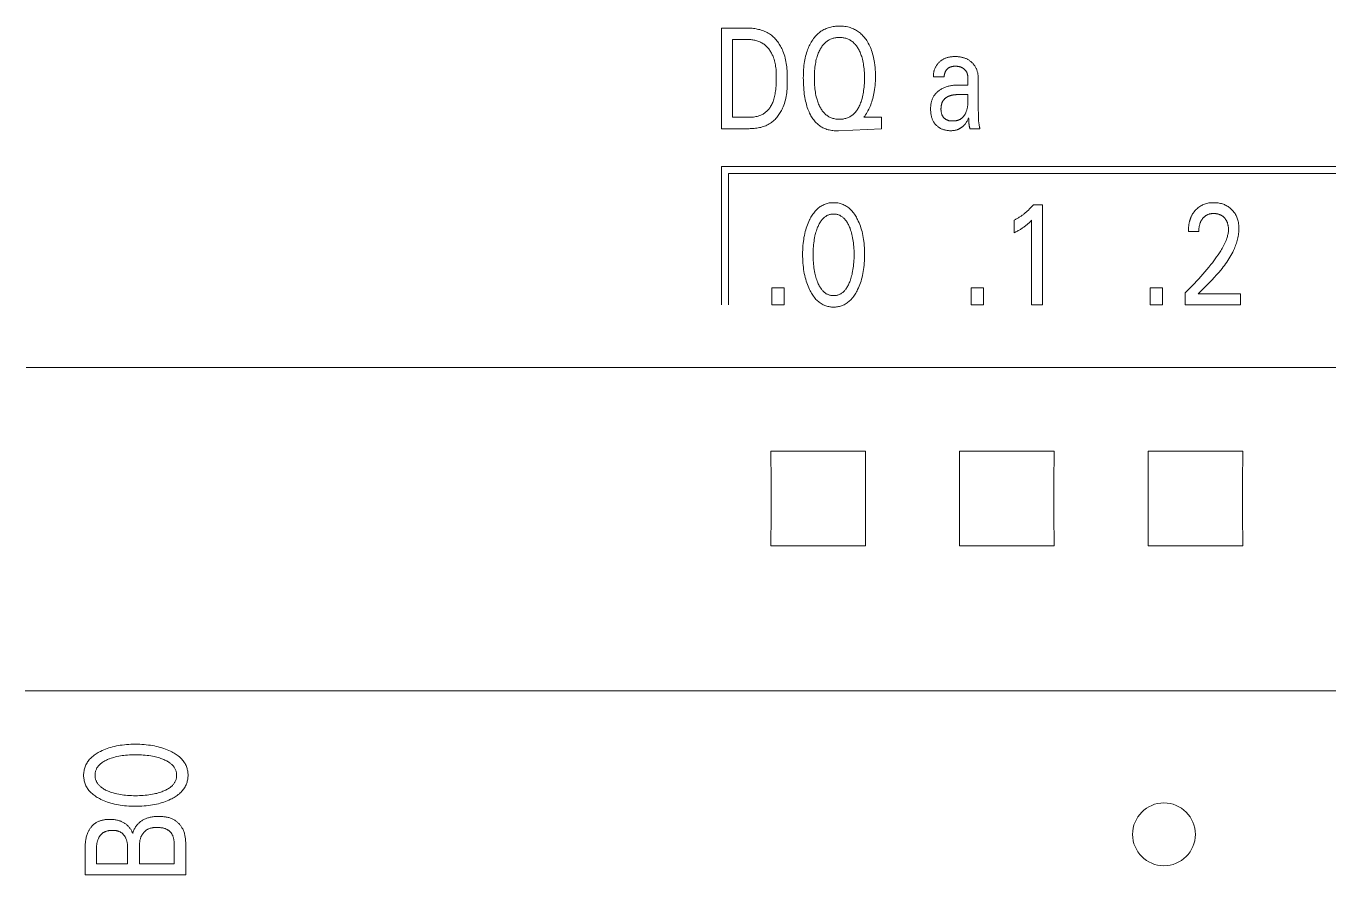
# Model space of a CAD drawing. Header units: millimetres. Extents: x 0 to 420, y 0 to 297.
# Drawn here: x 178.32 to 199.05, y 151.73 to 165.23 of the extents above; entities that cross this region are included whole.
import ezdxf

# ---------------------------------------------------------------- set-up
doc = ezdxf.new("R2010")
doc.units = ezdxf.units.MM
doc.layers.add('eProC - L2', color=41, linetype='Continuous', lineweight=20)

msp = doc.modelspace()

# ---------------------------------------------------------------- linework, layer by layer
at = {"layer": 'eProC - L2', "linetype": 'Continuous'}
for p, q in [((189.384, 163.595), (189.384, 165.195)), ((189.384, 165.195), (189.789, 165.195)), ((189.559, 165.014), (189.559, 163.777)), ((189.789, 165.014), (189.559, 165.014)), ((192.929, 164.419), (192.757, 164.419)), ((193.306, 164.393), (193.306, 164.389)), ((193.306, 164.389), (193.306, 164.385)), ((193.306, 164.289), (193.306, 164.385)), ((193.471, 164.384), (193.471, 163.996)), ((193.306, 164.138), (193.148, 164.137)), ((193.158, 164.289), (193.306, 164.289)), ((189.559, 163.777), (189.825, 163.777)), ((191.664, 163.796), (191.65, 163.777)), ((191.65, 163.777), (191.933, 163.777)), ((191.933, 163.777), (191.933, 163.595)), ((193.32, 163.727), (193.321, 163.716)), ((193.473, 163.828), (193.471, 163.912)), ((193.474, 163.766), (193.473, 163.828)), ((189.824, 163.595), (189.384, 163.595)), ((191.933, 163.595), (191.248, 163.563)), ((193.495, 163.595), (193.339, 163.595)), ((189.385, 162.995), (189.385, 160.795)), ((213.434, 162.995), (189.385, 162.995)), ((189.495, 162.885), (189.495, 160.795)), ((213.324, 162.885), (189.495, 162.885)), ((194.346, 162.386), (194.491, 162.386)), ((194.491, 162.386), (194.491, 160.795)), ((194.039, 161.941), (194.039, 162.14)), ((194.319, 160.795), (194.319, 162.139)), ((196.978, 161.963), (196.812, 161.963)), ((190.185, 160.795), (190.185, 161.065)), ((190.185, 161.065), (190.383, 161.065)), ((190.383, 161.065), (190.383, 160.795)), ((193.357, 160.795), (193.357, 161.065)), ((193.357, 161.065), (193.555, 161.065)), ((193.555, 161.065), (193.555, 160.795)), ((196.205, 160.795), (196.205, 161.065)), ((196.205, 161.065), (196.403, 161.065)), ((196.403, 161.065), (196.403, 160.795)), ((196.76, 160.795), (196.76, 160.987)), ((196.968, 160.97), (197.642, 160.97)), ((197.642, 160.97), (197.642, 160.795)), ((190.383, 160.795), (190.185, 160.795)), ((193.555, 160.795), (193.357, 160.795)), ((194.491, 160.795), (194.319, 160.795)), ((196.403, 160.795), (196.205, 160.795)), ((197.642, 160.795), (196.76, 160.795)), ((243.524, 159.799), (178.324, 159.799)), ((191.676, 158.467), (190.172, 158.467)), ((194.676, 158.467), (193.172, 158.467)), ((197.676, 158.467), (196.172, 158.467)), ((191.676, 156.964), (190.172, 156.964)), ((194.676, 156.964), (193.172, 156.964)), ((197.676, 156.964), (196.172, 156.964)), ((243.524, 154.66), (178.311, 154.659)), ((179.264, 151.73), (179.264, 152.144)), ((179.445, 152.144), (179.445, 151.905)), ((179.94, 151.905), (179.94, 152.144)), ((180.126, 152.166), (180.126, 151.905)), ((180.682, 151.905), (180.682, 152.194)), ((180.864, 152.209), (180.864, 151.73)), ((180.864, 151.73), (179.264, 151.73)), ((179.445, 151.905), (179.94, 151.905)), ((180.126, 151.905), (180.682, 151.905))]:
    msp.add_line(p, q, dxfattribs=at)
for points in [[(189.824, 163.595), (189.844, 163.596), (189.865, 163.596), (189.886, 163.598), (189.907, 163.599), (189.928, 163.602), (189.949, 163.605), (189.969, 163.608), (189.99, 163.612), (190.01, 163.617), (190.031, 163.623), (190.051, 163.629), (190.07, 163.636), (190.09, 163.643), (190.108, 163.652), (190.127, 163.661), (190.145, 163.671), (190.163, 163.682), (190.179, 163.693), (190.194, 163.704), (190.209, 163.717), (190.224, 163.73), (190.238, 163.743), (190.251, 163.758), (190.264, 163.772), (190.277, 163.787), (190.289, 163.803), (190.3, 163.819), (190.311, 163.836), (190.321, 163.853), (190.331, 163.87), (190.341, 163.887), (190.35, 163.905), (190.358, 163.923), (190.366, 163.941), (190.376, 163.968), (190.386, 163.996), (190.394, 164.024), (190.402, 164.052), (190.408, 164.08), (190.414, 164.109), (190.419, 164.138), (190.423, 164.167), (190.426, 164.196), (190.428, 164.225), (190.43, 164.254), (190.432, 164.284), (190.433, 164.313), (190.433, 164.343), (190.433, 164.372), (190.433, 164.402), (190.433, 164.431), (190.432, 164.46), (190.431, 164.489), (190.429, 164.519), (190.427, 164.548), (190.424, 164.577), (190.42, 164.605), (190.416, 164.634), (190.411, 164.663), (190.405, 164.691), (190.398, 164.719), (190.391, 164.747), (190.382, 164.775), (190.373, 164.802), (190.362, 164.83), (190.354, 164.849), (190.345, 164.868), (190.336, 164.886), (190.326, 164.905), (190.315, 164.923), (190.304, 164.941), (190.293, 164.958), (190.28, 164.975), (190.268, 164.992), (190.255, 165.008), (190.241, 165.024), (190.227, 165.039), (190.212, 165.053), (190.196, 165.067), (190.181, 165.08), (190.164, 165.092), (190.147, 165.104), (190.13, 165.115), (190.112, 165.125), (190.093, 165.134), (190.075, 165.143), (190.055, 165.151), (190.036, 165.158), (190.016, 165.164), (189.996, 165.17), (189.976, 165.175), (189.955, 165.18), (189.935, 165.183), (189.914, 165.187), (189.893, 165.19), (189.872, 165.192), (189.851, 165.193), (189.831, 165.195), (189.81, 165.195), (189.789, 165.195)], [(191.664, 163.796), (191.678, 163.817), (191.691, 163.838), (191.704, 163.86), (191.716, 163.882), (191.728, 163.904), (191.739, 163.927), (191.749, 163.95), (191.759, 163.973), (191.768, 163.999), (191.777, 164.024), (191.785, 164.05), (191.793, 164.076), (191.8, 164.102), (191.806, 164.129), (191.811, 164.155), (191.816, 164.182), (191.821, 164.216), (191.826, 164.25), (191.829, 164.284), (191.832, 164.318), (191.834, 164.352), (191.835, 164.387), (191.835, 164.421), (191.835, 164.459), (191.834, 164.496), (191.831, 164.534), (191.829, 164.571), (191.825, 164.608), (191.82, 164.646), (191.815, 164.674), (191.81, 164.701), (191.804, 164.729), (191.797, 164.756), (191.79, 164.784), (191.782, 164.811), (191.773, 164.837), (191.764, 164.861), (191.755, 164.884), (191.744, 164.907), (191.733, 164.93), (191.721, 164.953), (191.709, 164.974), (191.695, 164.996), (191.685, 165.012), (191.673, 165.028), (191.661, 165.043), (191.649, 165.058), (191.636, 165.072), (191.623, 165.086), (191.609, 165.099), (191.595, 165.112), (191.58, 165.124), (191.566, 165.135), (191.55, 165.146), (191.535, 165.156), (191.519, 165.165), (191.503, 165.174), (191.486, 165.182), (191.47, 165.189), (191.453, 165.196), (191.435, 165.202), (191.414, 165.208), (191.393, 165.213), (191.371, 165.218), (191.349, 165.221), (191.327, 165.224), (191.305, 165.226), (191.283, 165.227), (191.261, 165.227), (191.241, 165.227), (191.221, 165.226), (191.201, 165.225), (191.181, 165.222), (191.162, 165.22), (191.142, 165.216), (191.123, 165.212), (191.103, 165.207), (191.084, 165.201), (191.067, 165.195), (191.05, 165.188), (191.033, 165.18), (191.016, 165.172), (191, 165.163), (190.984, 165.154), (190.968, 165.144), (190.953, 165.133), (190.939, 165.121), (190.922, 165.107), (190.906, 165.093), (190.891, 165.077), (190.877, 165.061), (190.863, 165.045), (190.85, 165.028), (190.837, 165.01)], [(189.789, 165.014), (189.805, 165.014), (189.821, 165.013), (189.837, 165.012), (189.853, 165.011), (189.869, 165.009), (189.886, 165.007), (189.901, 165.004), (189.917, 165.001), (189.933, 164.997), (189.949, 164.992), (189.964, 164.988), (189.979, 164.982), (189.994, 164.976), (190.008, 164.97), (190.023, 164.962), (190.037, 164.955), (190.05, 164.946), (190.062, 164.938), (190.074, 164.928), (190.086, 164.919), (190.097, 164.908), (190.108, 164.898), (190.118, 164.886), (190.128, 164.875), (190.138, 164.863), (190.147, 164.851), (190.156, 164.838), (190.164, 164.825), (190.172, 164.812), (190.18, 164.798), (190.187, 164.785), (190.194, 164.771), (190.2, 164.757), (190.206, 164.742), (190.215, 164.721), (190.222, 164.699), (190.228, 164.677), (190.234, 164.654), (190.239, 164.632), (190.244, 164.609), (190.247, 164.587), (190.25, 164.564), (190.253, 164.541), (190.255, 164.518), (190.256, 164.495), (190.257, 164.472), (190.258, 164.449), (190.258, 164.426), (190.258, 164.403), (190.258, 164.372), (190.257, 164.34), (190.256, 164.309), (190.254, 164.278), (190.252, 164.247), (190.248, 164.216), (190.245, 164.194), (190.242, 164.172), (190.238, 164.15), (190.234, 164.129), (190.229, 164.107), (190.224, 164.086), (190.218, 164.064), (190.212, 164.047), (190.206, 164.029), (190.2, 164.012), (190.192, 163.996), (190.185, 163.979), (190.176, 163.963), (190.167, 163.947), (190.159, 163.935), (190.151, 163.923), (190.142, 163.912), (190.134, 163.901), (190.124, 163.891), (190.114, 163.88), (190.104, 163.871), (190.093, 163.861), (190.082, 163.853), (190.071, 163.844), (190.059, 163.836), (190.047, 163.829), (190.034, 163.822), (190.022, 163.816), (190.009, 163.81), (189.995, 163.805), (189.982, 163.8), (189.968, 163.796), (189.951, 163.791), (189.933, 163.787), (189.915, 163.784), (189.897, 163.781), (189.879, 163.779), (189.861, 163.778), (189.843, 163.777), (189.825, 163.777)], [(190.837, 165.01), (190.824, 164.989), (190.812, 164.97), (190.801, 164.951), (190.791, 164.931), (190.781, 164.911), (190.772, 164.891), (190.763, 164.87), (190.755, 164.849), (190.748, 164.828), (190.739, 164.801), (190.731, 164.774), (190.724, 164.746), (190.718, 164.718), (190.712, 164.69), (190.707, 164.662), (190.703, 164.634), (190.698, 164.601), (190.695, 164.569), (190.692, 164.536), (190.69, 164.503), (190.689, 164.471), (190.688, 164.438), (190.687, 164.405), (190.688, 164.366), (190.689, 164.328), (190.69, 164.289), (190.693, 164.251), (190.696, 164.212), (190.7, 164.174), (190.703, 164.145), (190.708, 164.117), (190.712, 164.089), (190.717, 164.061), (190.723, 164.033), (190.73, 164.005), (190.737, 163.978), (190.744, 163.954), (190.751, 163.931), (190.76, 163.908), (190.768, 163.885), (190.778, 163.862), (190.788, 163.84), (190.799, 163.818), (190.808, 163.8), (190.818, 163.783), (190.829, 163.767), (190.84, 163.75), (190.852, 163.734), (190.864, 163.719), (190.877, 163.704), (190.891, 163.69), (190.905, 163.676), (190.917, 163.665), (190.93, 163.655), (190.943, 163.645), (190.956, 163.635), (190.97, 163.627), (190.984, 163.618), (190.999, 163.611), (191.014, 163.603), (191.029, 163.597), (191.044, 163.591), (191.063, 163.585), (191.082, 163.579), (191.101, 163.575), (191.12, 163.571), (191.139, 163.568), (191.159, 163.566), (191.178, 163.564), (191.198, 163.563), (191.217, 163.563), (191.234, 163.563), (191.248, 163.563)], [(190.95, 163.946), (190.947, 163.952), (190.939, 163.969), (190.931, 163.986), (190.924, 164.004), (190.917, 164.022), (190.911, 164.04), (190.905, 164.059), (190.9, 164.077), (190.894, 164.102), (190.888, 164.127), (190.883, 164.152), (190.879, 164.177), (190.875, 164.202), (190.872, 164.228), (190.869, 164.257), (190.867, 164.286), (190.865, 164.315), (190.863, 164.344), (190.863, 164.374), (190.863, 164.403), (190.863, 164.432), (190.864, 164.46), (190.865, 164.489), (190.867, 164.518), (190.869, 164.546), (190.872, 164.575), (190.875, 164.6), (190.879, 164.625), (190.884, 164.65), (190.889, 164.674), (190.894, 164.699), (190.901, 164.723), (190.906, 164.741), (190.912, 164.759), (190.918, 164.777), (190.925, 164.795), (190.932, 164.812), (190.94, 164.829), (190.949, 164.846), (190.956, 164.86), (190.964, 164.873), (190.972, 164.886), (190.98, 164.899), (190.989, 164.911), (190.998, 164.923), (191.008, 164.935), (191.018, 164.946), (191.029, 164.957), (191.039, 164.966), (191.05, 164.975), (191.061, 164.984), (191.072, 164.992), (191.084, 164.999), (191.096, 165.006), (191.108, 165.013), (191.12, 165.018), (191.133, 165.024), (191.147, 165.029), (191.16, 165.033), (191.174, 165.036), (191.189, 165.039), (191.203, 165.042), (191.217, 165.044), (191.232, 165.045), (191.246, 165.046), (191.261, 165.046), (191.275, 165.046), (191.29, 165.045), (191.305, 165.044), (191.319, 165.042), (191.333, 165.039), (191.348, 165.036), (191.362, 165.033), (191.375, 165.029), (191.389, 165.024), (191.402, 165.018), (191.414, 165.013), (191.427, 165.006), (191.439, 164.999), (191.45, 164.992), (191.462, 164.984), (191.473, 164.975), (191.483, 164.966), (191.493, 164.957), (191.504, 164.946), (191.515, 164.935), (191.524, 164.923), (191.534, 164.911), (191.543, 164.899), (191.551, 164.886), (191.559, 164.873), (191.567, 164.86), (191.574, 164.846)], [(191.574, 164.846), (191.582, 164.829), (191.59, 164.812), (191.597, 164.795), (191.604, 164.777), (191.61, 164.759), (191.616, 164.741), (191.622, 164.723), (191.628, 164.699), (191.634, 164.674), (191.639, 164.65), (191.643, 164.625), (191.647, 164.6), (191.65, 164.575), (191.653, 164.546), (191.656, 164.518), (191.658, 164.489), (191.659, 164.46), (191.66, 164.432), (191.66, 164.403), (191.66, 164.374), (191.659, 164.344), (191.658, 164.315), (191.656, 164.286), (191.654, 164.256), (191.651, 164.227), (191.647, 164.202), (191.644, 164.177), (191.639, 164.151), (191.634, 164.126), (191.629, 164.102), (191.622, 164.077), (191.617, 164.058), (191.612, 164.04), (191.605, 164.022), (191.599, 164.004), (191.592, 163.986), (191.584, 163.969), (191.576, 163.952), (191.568, 163.938), (191.561, 163.924), (191.553, 163.91), (191.544, 163.897), (191.536, 163.884), (191.526, 163.872), (191.516, 163.86), (191.506, 163.848), (191.495, 163.837), (191.485, 163.827), (191.474, 163.818), (191.463, 163.809), (191.452, 163.801), (191.44, 163.793), (191.428, 163.786), (191.416, 163.78), (191.403, 163.774), (191.39, 163.768), (191.376, 163.763), (191.362, 163.759), (191.348, 163.755), (191.334, 163.752), (191.319, 163.749), (191.305, 163.748), (191.29, 163.746), (191.276, 163.745), (191.261, 163.745), (191.246, 163.745), (191.231, 163.746), (191.217, 163.748), (191.202, 163.749), (191.188, 163.752), (191.173, 163.755), (191.159, 163.759), (191.145, 163.763), (191.132, 163.768), (191.119, 163.774), (191.106, 163.78), (191.094, 163.786), (191.082, 163.793), (191.07, 163.801), (191.059, 163.809), (191.048, 163.818), (191.037, 163.827), (191.027, 163.837), (191.017, 163.848), (191.007, 163.859), (190.997, 163.87), (190.988, 163.882), (190.98, 163.895), (190.972, 163.907), (190.964, 163.92), (190.957, 163.933), (190.95, 163.946)], [(193.471, 164.384), (193.47, 164.396), (193.47, 164.408), (193.469, 164.42), (193.468, 164.432), (193.467, 164.445), (193.465, 164.457), (193.463, 164.469), (193.461, 164.481), (193.458, 164.493), (193.455, 164.503), (193.452, 164.514), (193.449, 164.524), (193.445, 164.534), (193.441, 164.545), (193.436, 164.555), (193.431, 164.565), (193.426, 164.574), (193.421, 164.584), (193.415, 164.593), (193.409, 164.602), (193.402, 164.61), (193.396, 164.619), (193.389, 164.627), (193.381, 164.635), (193.374, 164.642), (193.366, 164.65), (193.358, 164.657), (193.35, 164.664), (193.342, 164.67), (193.333, 164.677), (193.324, 164.683), (193.315, 164.689), (193.306, 164.694), (193.297, 164.699), (193.287, 164.704), (193.278, 164.709), (193.268, 164.713), (193.258, 164.717), (193.247, 164.721), (193.237, 164.724), (193.227, 164.727), (193.216, 164.73), (193.206, 164.732), (193.193, 164.735), (193.18, 164.737), (193.166, 164.739), (193.153, 164.74), (193.14, 164.741), (193.127, 164.742), (193.113, 164.742), (193.102, 164.742), (193.09, 164.742), (193.079, 164.741), (193.067, 164.741), (193.056, 164.74), (193.044, 164.739), (193.033, 164.738), (193.021, 164.736), (193.01, 164.734), (192.999, 164.732), (192.988, 164.729), (192.977, 164.726), (192.966, 164.723), (192.955, 164.719), (192.944, 164.715), (192.934, 164.711), (192.924, 164.706), (192.915, 164.701), (192.906, 164.696), (192.897, 164.691), (192.889, 164.686), (192.881, 164.68), (192.873, 164.674), (192.865, 164.667), (192.857, 164.66), (192.85, 164.653), (192.843, 164.646), (192.836, 164.639), (192.829, 164.631), (192.823, 164.623), (192.816, 164.615), (192.81, 164.607), (192.805, 164.598), (192.8, 164.59), (192.795, 164.581), (192.79, 164.573), (192.785, 164.564), (192.781, 164.555), (192.777, 164.546), (192.774, 164.537), (192.771, 164.527), (192.768, 164.518), (192.765, 164.508), (192.763, 164.499), (192.761, 164.489), (192.759, 164.48), (192.758, 164.47), (192.757, 164.46), (192.756, 164.451), (192.756, 164.441), (192.756, 164.431)], [(192.929, 164.419), (192.929, 164.424), (192.929, 164.429), (192.929, 164.434), (192.929, 164.439), (192.93, 164.444), (192.93, 164.449), (192.931, 164.454), (192.932, 164.46), (192.933, 164.465), (192.935, 164.47), (192.936, 164.475), (192.938, 164.48), (192.94, 164.484), (192.941, 164.489), (192.944, 164.494), (192.946, 164.499), (192.948, 164.503), (192.951, 164.508), (192.953, 164.513), (192.956, 164.517), (192.959, 164.521), (192.962, 164.525), (192.965, 164.53), (192.968, 164.534), (192.971, 164.537), (192.975, 164.541), (192.978, 164.545), (192.982, 164.548), (192.986, 164.552), (192.989, 164.555), (192.993, 164.558), (192.997, 164.561), (193.002, 164.564), (193.006, 164.566), (193.01, 164.569), (193.015, 164.571), (193.02, 164.574), (193.026, 164.576), (193.031, 164.578), (193.036, 164.579), (193.042, 164.581), (193.047, 164.582), (193.053, 164.583), (193.059, 164.584), (193.064, 164.585), (193.07, 164.586), (193.076, 164.587), (193.082, 164.587), (193.088, 164.587), (193.094, 164.588), (193.1, 164.588), (193.106, 164.588), (193.113, 164.588), (193.12, 164.588), (193.126, 164.587), (193.133, 164.587), (193.14, 164.586), (193.146, 164.585), (193.153, 164.585), (193.159, 164.583), (193.166, 164.582), (193.172, 164.581), (193.178, 164.579), (193.185, 164.577), (193.191, 164.575), (193.197, 164.573), (193.203, 164.571), (193.209, 164.568), (193.215, 164.565), (193.219, 164.563), (193.223, 164.56), (193.228, 164.557), (193.232, 164.554), (193.236, 164.551), (193.24, 164.548), (193.244, 164.545), (193.248, 164.541), (193.252, 164.538), (193.256, 164.534), (193.259, 164.531), (193.263, 164.527), (193.266, 164.523), (193.269, 164.519), (193.273, 164.514), (193.275, 164.51), (193.278, 164.506), (193.281, 164.501), (193.283, 164.497), (193.286, 164.492), (193.289, 164.486), (193.291, 164.481), (193.293, 164.475), (193.295, 164.469), (193.297, 164.464), (193.298, 164.458), (193.3, 164.452), (193.301, 164.446), (193.302, 164.44), (193.303, 164.434), (193.304, 164.428), (193.305, 164.422), (193.305, 164.416), (193.306, 164.41), (193.306, 164.404)], [(192.756, 164.431), (192.756, 164.43), (192.756, 164.429), (192.756, 164.428), (192.756, 164.427), (192.756, 164.426), (192.756, 164.424), (192.756, 164.423), (192.756, 164.422), (192.757, 164.421), (192.757, 164.42), (192.757, 164.419)], [(193.306, 164.404), (193.306, 164.402), (193.306, 164.4), (193.306, 164.399), (193.306, 164.397), (193.306, 164.395), (193.306, 164.393)], [(193.158, 164.289), (193.142, 164.289), (193.126, 164.289), (193.11, 164.288), (193.094, 164.287), (193.078, 164.285), (193.062, 164.283), (193.046, 164.281), (193.031, 164.278), (193.017, 164.275), (193.003, 164.272), (192.989, 164.269), (192.975, 164.265), (192.961, 164.26), (192.947, 164.255), (192.934, 164.25), (192.922, 164.245), (192.91, 164.239), (192.897, 164.233), (192.885, 164.227), (192.873, 164.22), (192.862, 164.212), (192.852, 164.206), (192.843, 164.199), (192.834, 164.192), (192.825, 164.185), (192.817, 164.177), (192.808, 164.169), (192.8, 164.161), (192.793, 164.153), (192.785, 164.144), (192.778, 164.135), (192.772, 164.126), (192.765, 164.117), (192.76, 164.107), (192.754, 164.097), (192.749, 164.087), (192.744, 164.077), (192.739, 164.067), (192.735, 164.056), (192.731, 164.046), (192.728, 164.035), (192.725, 164.023), (192.722, 164.011), (192.719, 163.999), (192.717, 163.986), (192.715, 163.974), (192.714, 163.962), (192.713, 163.949), (192.712, 163.937), (192.712, 163.924), (192.711, 163.912), (192.711, 163.898), (192.712, 163.885), (192.713, 163.871), (192.714, 163.858), (192.715, 163.844), (192.717, 163.831), (192.719, 163.817), (192.722, 163.804), (192.725, 163.793), (192.728, 163.781), (192.731, 163.77), (192.735, 163.759), (192.739, 163.747), (192.744, 163.737), (192.749, 163.726), (192.754, 163.715), (192.759, 163.707), (192.764, 163.698), (192.769, 163.69), (192.775, 163.682), (192.781, 163.674), (192.787, 163.667), (192.794, 163.659), (192.801, 163.652), (192.807, 163.645), (192.815, 163.639), (192.822, 163.632), (192.83, 163.626), (192.838, 163.62), (192.846, 163.615), (192.854, 163.61), (192.862, 163.605), (192.871, 163.6), (192.881, 163.595), (192.892, 163.59), (192.903, 163.586), (192.914, 163.582), (192.925, 163.579), (192.936, 163.576), (192.948, 163.573), (192.961, 163.57), (192.973, 163.568), (192.986, 163.566), (192.999, 163.565), (193.012, 163.564), (193.025, 163.564), (193.038, 163.564)], [(193.306, 164.138), (193.306, 164.043), (193.306, 164.031), (193.306, 164.02), (193.306, 164.009), (193.305, 163.998), (193.304, 163.987), (193.303, 163.976), (193.302, 163.965), (193.301, 163.954), (193.299, 163.943), (193.297, 163.932), (193.295, 163.921), (193.293, 163.91), (193.29, 163.899), (193.287, 163.888), (193.283, 163.878), (193.28, 163.867), (193.277, 163.861), (193.274, 163.854), (193.271, 163.848), (193.268, 163.841), (193.265, 163.835), (193.262, 163.829), (193.258, 163.822), (193.255, 163.816), (193.251, 163.81), (193.247, 163.805), (193.243, 163.799), (193.239, 163.793), (193.234, 163.788), (193.23, 163.783), (193.225, 163.778), (193.22, 163.773), (193.215, 163.768), (193.21, 163.764), (193.205, 163.759), (193.199, 163.755), (193.193, 163.751), (193.187, 163.747), (193.181, 163.744), (193.174, 163.741), (193.167, 163.738), (193.161, 163.735), (193.154, 163.732), (193.147, 163.73), (193.14, 163.728), (193.132, 163.726), (193.125, 163.724), (193.118, 163.723), (193.11, 163.722), (193.103, 163.721), (193.095, 163.72), (193.088, 163.719), (193.08, 163.719), (193.073, 163.718), (193.065, 163.718), (193.058, 163.718), (193.051, 163.718), (193.045, 163.718), (193.038, 163.719), (193.031, 163.719), (193.024, 163.72), (193.018, 163.721), (193.011, 163.722), (193.004, 163.723), (192.998, 163.725), (192.991, 163.727), (192.985, 163.729), (192.979, 163.731), (192.973, 163.734), (192.967, 163.736), (192.961, 163.739), (192.956, 163.742), (192.951, 163.745), (192.946, 163.748), (192.942, 163.752), (192.937, 163.755), (192.933, 163.759), (192.929, 163.763), (192.925, 163.767), (192.921, 163.771), (192.917, 163.775), (192.914, 163.78), (192.91, 163.784), (192.907, 163.789), (192.904, 163.794), (192.901, 163.799), (192.898, 163.804), (192.895, 163.81), (192.892, 163.816), (192.89, 163.823), (192.888, 163.829), (192.886, 163.836), (192.884, 163.842), (192.883, 163.849), (192.881, 163.856), (192.88, 163.863), (192.879, 163.869), (192.879, 163.876), (192.878, 163.883), (192.878, 163.89), (192.877, 163.897), (192.877, 163.904), (192.877, 163.911)], [(192.877, 163.911), (192.877, 163.916), (192.878, 163.922), (192.878, 163.928), (192.878, 163.933), (192.879, 163.939), (192.879, 163.945), (192.88, 163.951), (192.881, 163.956), (192.882, 163.962), (192.883, 163.968), (192.884, 163.973), (192.885, 163.979), (192.886, 163.985), (192.888, 163.99), (192.89, 163.996), (192.891, 164.001), (192.893, 164.006), (192.895, 164.012), (192.898, 164.017), (192.9, 164.022), (192.903, 164.027), (192.905, 164.032), (192.908, 164.037), (192.911, 164.041), (192.914, 164.045), (192.917, 164.05), (192.92, 164.054), (192.924, 164.058), (192.927, 164.062), (192.931, 164.065), (192.935, 164.069), (192.939, 164.073), (192.943, 164.076), (192.947, 164.08), (192.951, 164.083), (192.955, 164.086), (192.959, 164.089), (192.964, 164.092), (192.968, 164.095), (192.973, 164.098), (192.977, 164.101), (192.982, 164.103), (192.987, 164.106), (192.991, 164.108), (192.996, 164.11), (193.001, 164.112), (193.008, 164.115), (193.015, 164.118), (193.022, 164.12), (193.029, 164.123), (193.037, 164.125), (193.044, 164.126), (193.051, 164.128), (193.059, 164.13), (193.066, 164.131), (193.073, 164.132), (193.081, 164.133), (193.088, 164.134), (193.096, 164.135), (193.103, 164.136), (193.111, 164.136), (193.118, 164.137), (193.126, 164.137), (193.133, 164.137), (193.141, 164.137), (193.148, 164.137)], [(193.471, 163.912), (193.471, 163.94), (193.471, 163.968), (193.471, 163.996)], [(193.038, 163.564), (193.045, 163.564), (193.052, 163.564), (193.059, 163.565), (193.066, 163.565), (193.073, 163.566), (193.08, 163.566), (193.086, 163.567), (193.093, 163.569), (193.1, 163.57), (193.107, 163.571), (193.114, 163.573), (193.12, 163.574), (193.127, 163.576), (193.134, 163.578), (193.14, 163.58), (193.145, 163.583), (193.151, 163.585), (193.157, 163.587), (193.162, 163.59), (193.168, 163.593), (193.173, 163.596), (193.179, 163.598), (193.184, 163.602), (193.189, 163.605), (193.195, 163.608), (193.2, 163.612), (193.205, 163.615), (193.21, 163.619), (193.215, 163.623), (193.22, 163.627), (193.225, 163.631), (193.23, 163.636), (193.234, 163.64), (193.239, 163.645), (193.244, 163.65), (193.248, 163.655), (193.252, 163.659), (193.257, 163.665), (193.261, 163.67), (193.265, 163.675), (193.269, 163.68), (193.273, 163.686), (193.276, 163.691), (193.28, 163.696), (193.284, 163.703), (193.288, 163.709), (193.292, 163.716), (193.296, 163.723), (193.3, 163.731), (193.304, 163.739), (193.311, 163.752), (193.317, 163.766)], [(193.317, 163.766), (193.318, 163.76), (193.319, 163.755), (193.319, 163.749), (193.319, 163.743), (193.32, 163.738), (193.32, 163.732), (193.32, 163.727)], [(193.486, 163.645), (193.484, 163.652), (193.483, 163.659), (193.482, 163.666), (193.48, 163.677), (193.478, 163.688), (193.477, 163.699), (193.476, 163.71), (193.475, 163.721), (193.475, 163.733), (193.474, 163.744), (193.474, 163.755), (193.474, 163.766)], [(193.321, 163.716), (193.321, 163.704), (193.321, 163.693)], [(193.321, 163.693), (193.321, 163.688), (193.322, 163.682), (193.322, 163.677), (193.322, 163.673), (193.323, 163.668), (193.323, 163.663), (193.324, 163.658), (193.324, 163.654), (193.325, 163.649), (193.325, 163.644), (193.326, 163.639), (193.327, 163.635), (193.328, 163.63), (193.329, 163.625), (193.33, 163.622), (193.331, 163.619), (193.332, 163.615), (193.333, 163.612), (193.334, 163.609), (193.335, 163.605), (193.336, 163.602), (193.338, 163.599), (193.339, 163.595)], [(193.495, 163.595), (193.494, 163.603), (193.493, 163.61), (193.492, 163.617), (193.49, 163.624), (193.489, 163.631), (193.486, 163.645)], [(191.551, 161.036), (191.564, 161.063), (191.575, 161.09), (191.586, 161.117), (191.596, 161.145), (191.605, 161.173), (191.613, 161.201), (191.621, 161.232), (191.629, 161.263), (191.635, 161.294), (191.641, 161.326), (191.646, 161.357), (191.65, 161.389), (191.654, 161.423), (191.657, 161.458), (191.66, 161.493), (191.662, 161.528), (191.662, 161.563), (191.663, 161.598), (191.662, 161.633), (191.661, 161.667), (191.66, 161.702), (191.657, 161.736), (191.654, 161.771), (191.65, 161.805), (191.646, 161.836), (191.641, 161.867), (191.635, 161.898), (191.628, 161.929), (191.621, 161.959), (191.612, 161.989), (191.604, 162.017), (191.595, 162.045), (191.585, 162.072), (191.574, 162.099), (191.562, 162.125), (191.549, 162.152), (191.54, 162.17), (191.531, 162.187), (191.52, 162.205), (191.51, 162.222), (191.499, 162.238), (191.487, 162.255), (191.474, 162.27), (191.462, 162.286), (191.448, 162.3), (191.436, 162.313), (191.423, 162.324), (191.41, 162.336), (191.396, 162.346), (191.382, 162.356), (191.367, 162.366), (191.352, 162.374), (191.337, 162.382), (191.321, 162.39), (191.305, 162.396), (191.289, 162.402), (191.272, 162.406), (191.255, 162.41), (191.238, 162.414), (191.221, 162.416), (191.204, 162.418), (191.187, 162.419), (191.169, 162.419), (191.152, 162.419), (191.135, 162.418), (191.117, 162.416), (191.1, 162.414), (191.083, 162.41), (191.067, 162.406), (191.05, 162.402), (191.034, 162.396), (191.018, 162.39), (191.002, 162.382), (190.987, 162.374), (190.972, 162.366), (190.957, 162.356), (190.943, 162.346), (190.929, 162.336), (190.916, 162.324), (190.903, 162.313), (190.891, 162.3), (190.877, 162.286), (190.864, 162.27), (190.852, 162.254), (190.84, 162.238), (190.829, 162.221), (190.818, 162.204), (190.808, 162.187), (190.798, 162.17), (190.789, 162.152), (190.786, 162.145)], [(194.346, 162.386), (194.337, 162.376), (194.328, 162.366), (194.319, 162.355), (194.31, 162.345), (194.301, 162.335), (194.291, 162.325), (194.282, 162.315), (194.272, 162.306), (194.262, 162.296), (194.252, 162.287), (194.242, 162.278), (194.232, 162.269), (194.223, 162.261), (194.212, 162.252), (194.202, 162.244), (194.192, 162.236), (194.182, 162.228), (194.171, 162.22), (194.161, 162.213), (194.15, 162.205), (194.14, 162.198), (194.13, 162.192), (194.121, 162.186), (194.111, 162.18), (194.101, 162.174), (194.091, 162.168), (194.08, 162.162), (194.07, 162.156), (194.06, 162.151), (194.05, 162.146), (194.039, 162.14)], [(196.943, 162.318), (196.936, 162.311), (196.928, 162.304), (196.923, 162.298), (196.918, 162.292), (196.912, 162.286), (196.907, 162.279), (196.902, 162.273), (196.898, 162.266), (196.893, 162.26), (196.888, 162.253), (196.884, 162.246), (196.88, 162.24), (196.875, 162.233), (196.871, 162.226), (196.868, 162.219), (196.864, 162.211), (196.86, 162.204), (196.857, 162.196), (196.853, 162.188), (196.85, 162.18), (196.847, 162.172), (196.844, 162.164), (196.841, 162.156), (196.838, 162.148), (196.836, 162.14), (196.833, 162.131), (196.831, 162.123), (196.829, 162.115), (196.827, 162.106), (196.825, 162.098), (196.823, 162.088), (196.821, 162.078), (196.82, 162.067), (196.818, 162.057), (196.817, 162.047), (196.816, 162.036), (196.815, 162.026), (196.814, 162.015), (196.813, 162.005), (196.813, 161.995), (196.813, 161.984), (196.812, 161.974), (196.812, 161.963)], [(196.968, 160.97), (197.005, 161.007), (197.042, 161.044), (197.08, 161.08), (197.116, 161.117), (197.153, 161.155), (197.189, 161.192), (197.225, 161.23), (197.26, 161.269), (197.295, 161.308), (197.328, 161.348), (197.348, 161.372), (197.367, 161.397), (197.386, 161.422), (197.404, 161.447), (197.422, 161.472), (197.439, 161.498), (197.456, 161.524), (197.473, 161.551), (197.488, 161.578), (197.503, 161.605), (197.518, 161.633), (197.531, 161.661), (197.544, 161.69), (197.553, 161.711), (197.561, 161.732), (197.569, 161.753), (197.577, 161.774), (197.583, 161.796), (197.59, 161.818), (197.595, 161.84), (197.6, 161.862), (197.605, 161.884), (197.609, 161.906), (197.612, 161.928), (197.614, 161.95), (197.615, 161.973), (197.616, 161.995), (197.616, 162.017), (197.615, 162.038), (197.613, 162.06), (197.611, 162.081), (197.607, 162.103), (197.603, 162.124), (197.599, 162.14), (197.594, 162.156), (197.589, 162.171), (197.583, 162.187), (197.577, 162.202), (197.57, 162.217), (197.562, 162.231), (197.554, 162.245), (197.545, 162.258), (197.536, 162.27), (197.527, 162.283), (197.516, 162.295), (197.506, 162.306), (197.494, 162.317), (197.482, 162.328), (197.47, 162.339), (197.457, 162.348), (197.443, 162.357), (197.43, 162.366), (197.415, 162.374), (197.4, 162.381), (197.385, 162.388), (197.37, 162.394), (197.354, 162.399), (197.338, 162.404), (197.322, 162.408), (197.304, 162.412), (197.286, 162.414), (197.268, 162.417), (197.25, 162.418), (197.232, 162.419), (197.214, 162.419), (197.196, 162.419), (197.177, 162.418), (197.159, 162.416), (197.14, 162.414), (197.122, 162.411), (197.104, 162.406), (197.087, 162.402), (197.071, 162.397), (197.055, 162.391), (197.039, 162.384), (197.024, 162.376), (197.009, 162.368), (196.995, 162.359), (196.981, 162.35), (196.968, 162.34), (196.955, 162.329), (196.943, 162.318)], [(190.786, 162.145), (190.774, 162.12), (190.763, 162.094), (190.753, 162.068), (190.743, 162.042), (190.734, 162.016), (190.726, 161.989), (190.718, 161.959), (190.71, 161.929), (190.704, 161.898), (190.698, 161.867), (190.693, 161.836), (190.688, 161.805), (190.684, 161.771), (190.681, 161.736), (190.679, 161.702), (190.677, 161.667), (190.676, 161.633), (190.676, 161.598), (190.676, 161.563), (190.677, 161.528), (190.679, 161.493), (190.681, 161.458), (190.684, 161.423), (190.688, 161.388), (190.692, 161.357), (190.697, 161.325), (190.703, 161.294), (190.71, 161.263), (190.717, 161.231), (190.725, 161.201), (190.734, 161.173), (190.743, 161.145), (190.753, 161.117), (190.763, 161.09), (190.775, 161.063), (190.787, 161.036), (190.797, 161.017), (190.806, 160.999), (190.816, 160.981), (190.827, 160.964), (190.838, 160.947), (190.85, 160.93), (190.863, 160.913), (190.876, 160.897), (190.889, 160.882), (190.902, 160.87), (190.915, 160.857), (190.928, 160.846), (190.942, 160.835), (190.956, 160.824), (190.97, 160.815), (190.985, 160.806), (191.001, 160.797), (191.017, 160.79), (191.031, 160.784), (191.046, 160.779), (191.061, 160.774), (191.076, 160.77), (191.091, 160.767), (191.107, 160.764), (191.122, 160.762), (191.138, 160.76), (191.154, 160.76), (191.169, 160.759), (191.185, 160.759), (191.201, 160.76), (191.216, 160.762), (191.232, 160.764), (191.248, 160.767), (191.263, 160.77), (191.278, 160.774), (191.293, 160.779), (191.308, 160.784), (191.322, 160.79), (191.338, 160.797), (191.353, 160.806), (191.369, 160.815), (191.383, 160.824), (191.397, 160.835), (191.411, 160.846), (191.424, 160.857), (191.437, 160.87), (191.449, 160.882), (191.463, 160.898), (191.476, 160.913), (191.489, 160.93), (191.501, 160.947), (191.512, 160.964), (191.522, 160.981), (191.532, 160.999), (191.542, 161.018), (191.551, 161.036)], [(190.908, 161.173), (190.901, 161.193), (190.894, 161.214), (190.888, 161.235), (190.882, 161.256), (190.877, 161.277), (190.872, 161.298), (190.867, 161.326), (190.862, 161.354), (190.857, 161.382), (190.854, 161.41), (190.851, 161.439), (190.848, 161.47), (190.846, 161.502), (190.845, 161.533), (190.844, 161.565), (190.844, 161.596), (190.844, 161.627), (190.845, 161.658), (190.846, 161.689), (190.848, 161.72), (190.851, 161.751), (190.854, 161.779), (190.858, 161.807), (190.862, 161.835), (190.867, 161.862), (190.873, 161.89), (190.877, 161.911), (190.883, 161.931), (190.889, 161.952), (190.895, 161.972), (190.902, 161.992), (190.909, 162.012), (190.915, 162.027), (190.921, 162.042), (190.927, 162.056), (190.934, 162.07), (190.942, 162.084), (190.949, 162.098), (190.958, 162.112), (190.967, 162.125), (190.976, 162.138), (190.983, 162.147), (190.991, 162.155), (190.999, 162.164), (191.007, 162.172), (191.016, 162.18), (191.024, 162.187), (191.034, 162.195), (191.043, 162.201), (191.053, 162.207), (191.063, 162.213), (191.073, 162.218), (191.083, 162.222), (191.093, 162.226), (191.104, 162.229), (191.114, 162.232), (191.125, 162.234), (191.136, 162.236), (191.147, 162.237), (191.158, 162.238), (191.169, 162.238), (191.18, 162.238), (191.191, 162.237), (191.202, 162.236), (191.213, 162.234), (191.224, 162.232), (191.235, 162.229), (191.245, 162.226), (191.256, 162.222), (191.266, 162.218), (191.276, 162.213), (191.286, 162.207), (191.295, 162.201), (191.305, 162.195), (191.314, 162.187), (191.323, 162.18), (191.331, 162.172), (191.34, 162.164), (191.348, 162.155), (191.355, 162.147), (191.362, 162.138), (191.372, 162.125), (191.381, 162.112), (191.389, 162.098), (191.397, 162.084), (191.404, 162.07), (191.411, 162.056), (191.418, 162.042), (191.424, 162.027), (191.43, 162.012), (191.432, 162.007)], [(194.039, 161.941), (194.052, 161.947), (194.066, 161.954), (194.079, 161.961), (194.092, 161.968), (194.105, 161.975), (194.118, 161.982), (194.129, 161.989), (194.141, 161.995), (194.152, 162.002), (194.163, 162.009), (194.174, 162.017), (194.185, 162.024), (194.195, 162.031), (194.205, 162.038), (194.214, 162.045), (194.224, 162.052), (194.233, 162.059), (194.242, 162.067), (194.25, 162.073), (194.258, 162.08), (194.266, 162.087), (194.275, 162.095), (194.283, 162.103), (194.292, 162.111), (194.306, 162.125), (194.319, 162.139)], [(196.978, 161.963), (196.978, 161.974), (196.979, 161.984), (196.979, 161.994), (196.98, 162.004), (196.981, 162.015), (196.982, 162.025), (196.984, 162.035), (196.986, 162.045), (196.987, 162.054), (196.989, 162.063), (196.992, 162.072), (196.994, 162.08), (196.997, 162.089), (197, 162.097), (197.003, 162.106), (197.007, 162.114), (197.01, 162.121), (197.014, 162.128), (197.017, 162.134), (197.021, 162.141), (197.025, 162.147), (197.029, 162.153), (197.034, 162.159), (197.038, 162.165), (197.043, 162.171), (197.048, 162.176), (197.053, 162.182), (197.058, 162.187), (197.063, 162.191), (197.068, 162.196), (197.074, 162.201), (197.079, 162.205), (197.085, 162.209), (197.091, 162.213), (197.097, 162.217), (197.103, 162.22), (197.109, 162.224), (197.115, 162.227), (197.122, 162.229), (197.128, 162.232), (197.135, 162.234), (197.141, 162.237), (197.148, 162.239), (197.156, 162.241), (197.164, 162.242), (197.173, 162.244), (197.181, 162.245), (197.189, 162.246), (197.197, 162.246), (197.206, 162.247), (197.214, 162.247), (197.222, 162.247), (197.23, 162.247), (197.239, 162.246), (197.247, 162.245), (197.255, 162.244), (197.263, 162.243), (197.271, 162.242), (197.279, 162.24), (197.286, 162.238), (197.293, 162.236), (197.3, 162.233), (197.307, 162.231), (197.314, 162.228), (197.321, 162.225), (197.328, 162.222), (197.334, 162.218), (197.341, 162.214), (197.347, 162.211), (197.353, 162.206), (197.359, 162.202), (197.365, 162.197), (197.37, 162.192), (197.376, 162.187), (197.381, 162.182), (197.386, 162.177), (197.391, 162.172), (197.396, 162.166), (197.4, 162.16), (197.404, 162.154), (197.408, 162.148), (197.412, 162.142), (197.416, 162.136), (197.419, 162.13), (197.423, 162.123), (197.426, 162.116), (197.429, 162.109), (197.432, 162.102), (197.434, 162.094), (197.437, 162.087), (197.439, 162.079), (197.441, 162.072), (197.442, 162.064), (197.444, 162.056), (197.446, 162.047), (197.447, 162.038), (197.448, 162.03), (197.449, 162.021), (197.45, 162.012), (197.45, 162.004), (197.45, 161.995), (197.45, 161.986)], [(191.432, 162.007), (191.44, 161.984), (191.447, 161.961), (191.454, 161.937), (191.46, 161.914), (191.466, 161.89), (191.472, 161.862), (191.477, 161.835), (191.481, 161.807), (191.485, 161.779), (191.488, 161.751), (191.49, 161.72), (191.492, 161.689), (191.494, 161.658), (191.495, 161.627), (191.495, 161.596), (191.495, 161.565), (191.494, 161.533), (191.492, 161.502), (191.49, 161.47), (191.488, 161.439), (191.485, 161.41), (191.481, 161.382), (191.477, 161.354), (191.472, 161.326), (191.466, 161.298), (191.462, 161.277), (191.456, 161.256), (191.451, 161.235), (191.444, 161.214), (191.438, 161.194), (191.431, 161.173), (191.425, 161.158), (191.419, 161.143), (191.412, 161.128), (191.405, 161.113), (191.398, 161.099), (191.39, 161.085), (191.382, 161.071), (191.373, 161.057), (191.363, 161.044), (191.356, 161.035), (191.348, 161.026), (191.34, 161.017), (191.332, 161.008), (191.324, 161), (191.315, 160.993), (191.306, 160.985), (191.296, 160.979), (191.286, 160.972), (191.276, 160.966), (191.266, 160.962), (191.256, 160.957), (191.246, 160.953), (191.235, 160.95), (191.224, 160.947), (191.214, 160.945), (191.203, 160.943), (191.192, 160.942), (191.18, 160.941), (191.169, 160.941), (191.158, 160.941), (191.147, 160.942), (191.136, 160.943), (191.125, 160.945), (191.114, 160.947), (191.103, 160.95), (191.093, 160.953), (191.082, 160.957), (191.072, 160.962), (191.062, 160.966), (191.052, 160.972), (191.042, 160.979), (191.033, 160.985), (191.024, 160.993), (191.015, 161), (191.006, 161.008), (190.998, 161.017), (190.99, 161.026), (190.983, 161.035), (190.975, 161.044), (190.966, 161.057), (190.957, 161.071), (190.948, 161.085), (190.941, 161.099), (190.933, 161.113), (190.926, 161.128), (190.92, 161.143), (190.914, 161.158), (190.908, 161.173)], [(197.45, 161.986), (197.449, 161.971), (197.448, 161.956), (197.446, 161.941), (197.444, 161.926), (197.441, 161.911), (197.437, 161.896), (197.433, 161.881), (197.429, 161.867), (197.424, 161.852), (197.419, 161.838), (197.411, 161.816), (197.402, 161.795), (197.392, 161.774), (197.382, 161.754), (197.372, 161.733), (197.361, 161.713), (197.349, 161.693), (197.338, 161.674), (197.326, 161.654), (197.305, 161.622), (197.284, 161.59), (197.262, 161.558), (197.24, 161.527), (197.217, 161.496), (197.194, 161.465), (197.171, 161.435), (197.14, 161.396), (197.108, 161.358), (197.076, 161.32), (197.044, 161.282), (197.01, 161.244), (196.976, 161.206), (196.941, 161.169), (196.907, 161.133), (196.87, 161.096), (196.834, 161.059), (196.797, 161.023), (196.76, 160.987)], [(190.172, 156.964), (190.174, 157.462), (190.174, 157.968), (190.172, 158.467)], [(191.676, 156.964), (191.674, 157.462), (191.674, 157.968), (191.676, 158.467)], [(193.172, 156.964), (193.174, 157.462), (193.174, 157.968), (193.172, 158.467)], [(194.676, 156.964), (194.674, 157.462), (194.674, 157.968), (194.676, 158.467)], [(196.172, 156.964), (196.174, 157.462), (196.174, 157.968), (196.172, 158.467)], [(197.676, 156.964), (197.674, 157.462), (197.674, 157.968), (197.676, 158.467)], [(180.623, 153.696), (180.597, 153.709), (180.57, 153.72), (180.542, 153.731), (180.514, 153.741), (180.486, 153.75), (180.458, 153.758), (180.427, 153.766), (180.396, 153.774), (180.365, 153.78), (180.334, 153.786), (180.302, 153.791), (180.271, 153.795), (180.236, 153.799), (180.201, 153.803), (180.166, 153.805), (180.131, 153.807), (180.096, 153.808), (180.061, 153.808), (180.027, 153.807), (179.992, 153.807), (179.958, 153.805), (179.923, 153.802), (179.889, 153.799), (179.854, 153.795), (179.823, 153.791), (179.792, 153.786), (179.761, 153.78), (179.731, 153.773), (179.7, 153.766), (179.67, 153.757), (179.642, 153.749), (179.615, 153.74), (179.587, 153.73), (179.561, 153.719), (179.534, 153.707), (179.508, 153.694), (179.49, 153.685), (179.472, 153.676), (179.455, 153.665), (179.438, 153.655), (179.421, 153.644), (179.405, 153.632), (179.389, 153.62), (179.374, 153.607), (179.359, 153.593), (179.347, 153.581), (179.335, 153.568), (179.324, 153.555), (179.313, 153.541), (179.303, 153.527), (179.294, 153.512), (179.285, 153.497), (179.277, 153.482), (179.27, 153.466), (179.263, 153.45), (179.258, 153.434), (179.253, 153.417), (179.249, 153.4), (179.246, 153.383), (179.243, 153.366), (179.241, 153.349), (179.24, 153.332), (179.24, 153.314), (179.24, 153.297), (179.241, 153.28), (179.243, 153.262), (179.246, 153.245), (179.249, 153.228), (179.253, 153.212), (179.258, 153.195), (179.263, 153.179), (179.27, 153.163), (179.277, 153.147), (179.285, 153.132), (179.294, 153.117), (179.303, 153.102), (179.313, 153.088), (179.324, 153.074), (179.335, 153.061), (179.347, 153.048), (179.359, 153.036), (179.374, 153.022), (179.389, 153.009), (179.405, 152.997), (179.421, 152.985), (179.438, 152.974), (179.455, 152.963), (179.472, 152.953), (179.49, 152.943), (179.508, 152.934), (179.515, 152.931)], [(180.486, 153.053), (180.466, 153.046), (180.445, 153.039), (180.425, 153.033), (180.404, 153.027), (180.383, 153.022), (180.362, 153.017), (180.334, 153.012), (180.306, 153.007), (180.277, 153.002), (180.249, 152.999), (180.221, 152.996), (180.189, 152.993), (180.158, 152.991), (180.126, 152.99), (180.095, 152.989), (180.063, 152.989), (180.032, 152.989), (180.001, 152.99), (179.97, 152.991), (179.939, 152.993), (179.908, 152.996), (179.88, 152.999), (179.852, 153.003), (179.825, 153.007), (179.797, 153.012), (179.769, 153.018), (179.749, 153.023), (179.728, 153.028), (179.708, 153.034), (179.687, 153.04), (179.667, 153.047), (179.647, 153.054), (179.632, 153.06), (179.618, 153.066), (179.603, 153.072), (179.589, 153.079), (179.575, 153.087), (179.561, 153.095), (179.548, 153.103), (179.535, 153.112), (179.522, 153.121), (179.513, 153.128), (179.504, 153.136), (179.495, 153.144), (179.487, 153.152), (179.479, 153.161), (179.472, 153.17), (179.465, 153.179), (179.458, 153.188), (179.452, 153.198), (179.447, 153.208), (179.442, 153.218), (179.438, 153.228), (179.434, 153.238), (179.43, 153.249), (179.428, 153.259), (179.425, 153.27), (179.424, 153.281), (179.422, 153.292), (179.422, 153.303), (179.422, 153.314), (179.422, 153.325), (179.422, 153.336), (179.424, 153.347), (179.425, 153.358), (179.428, 153.369), (179.43, 153.38), (179.434, 153.39), (179.438, 153.401), (179.442, 153.411), (179.447, 153.421), (179.452, 153.431), (179.458, 153.441), (179.465, 153.45), (179.472, 153.459), (179.479, 153.468), (179.487, 153.476), (179.495, 153.485), (179.504, 153.493), (179.513, 153.5), (179.522, 153.507), (179.535, 153.517), (179.548, 153.526), (179.561, 153.534), (179.575, 153.542), (179.589, 153.549), (179.603, 153.556), (179.618, 153.563), (179.632, 153.569), (179.647, 153.575), (179.653, 153.577)], [(179.515, 152.931), (179.54, 152.919), (179.565, 152.908), (179.591, 152.898), (179.617, 152.888), (179.643, 152.879), (179.67, 152.871), (179.7, 152.863), (179.731, 152.855), (179.761, 152.849), (179.792, 152.843), (179.823, 152.838), (179.854, 152.833), (179.889, 152.829), (179.923, 152.826), (179.958, 152.824), (179.992, 152.822), (180.027, 152.821), (180.061, 152.821), (180.096, 152.821), (180.131, 152.822), (180.166, 152.824), (180.201, 152.826), (180.236, 152.829), (180.271, 152.833), (180.303, 152.838), (180.334, 152.843), (180.366, 152.848), (180.397, 152.855), (180.428, 152.862), (180.459, 152.87), (180.487, 152.879), (180.515, 152.888), (180.542, 152.898), (180.57, 152.908), (180.597, 152.92), (180.623, 152.932), (180.642, 152.942), (180.66, 152.951), (180.678, 152.961), (180.696, 152.972), (180.713, 152.983), (180.73, 152.995), (180.746, 153.008), (180.762, 153.021), (180.777, 153.035), (180.79, 153.047), (180.802, 153.06), (180.813, 153.073), (180.824, 153.087), (180.835, 153.101), (180.845, 153.115), (180.854, 153.131), (180.862, 153.146), (180.869, 153.162), (180.875, 153.176), (180.881, 153.191), (180.885, 153.206), (180.889, 153.221), (180.893, 153.236), (180.895, 153.252), (180.897, 153.267), (180.899, 153.283), (180.9, 153.299), (180.9, 153.314), (180.9, 153.33), (180.899, 153.346), (180.898, 153.362), (180.895, 153.377), (180.893, 153.393), (180.889, 153.408), (180.885, 153.423), (180.881, 153.438), (180.875, 153.453), (180.869, 153.467), (180.862, 153.483), (180.854, 153.499), (180.845, 153.514), (180.835, 153.528), (180.825, 153.542), (180.814, 153.556), (180.802, 153.569), (180.79, 153.582), (180.777, 153.595), (180.762, 153.608), (180.746, 153.621), (180.73, 153.634), (180.713, 153.646), (180.695, 153.657), (180.678, 153.667), (180.66, 153.678), (180.642, 153.687), (180.623, 153.696)], [(179.653, 153.577), (179.676, 153.585), (179.699, 153.592), (179.722, 153.599), (179.746, 153.605), (179.769, 153.611), (179.797, 153.617), (179.825, 153.622), (179.852, 153.626), (179.88, 153.63), (179.908, 153.633), (179.939, 153.635), (179.97, 153.637), (180.001, 153.639), (180.032, 153.64), (180.063, 153.64), (180.095, 153.64), (180.126, 153.639), (180.158, 153.638), (180.189, 153.636), (180.221, 153.633), (180.249, 153.63), (180.277, 153.626), (180.306, 153.622), (180.334, 153.617), (180.362, 153.611), (180.383, 153.607), (180.404, 153.601), (180.425, 153.596), (180.445, 153.59), (180.466, 153.583), (180.486, 153.576), (180.501, 153.57), (180.516, 153.564), (180.531, 153.557), (180.546, 153.55), (180.561, 153.543), (180.575, 153.535), (180.589, 153.527), (180.602, 153.518), (180.615, 153.508), (180.625, 153.501), (180.634, 153.493), (180.643, 153.486), (180.651, 153.477), (180.659, 153.469), (180.667, 153.46), (180.674, 153.451), (180.681, 153.441), (180.687, 153.431), (180.693, 153.421), (180.698, 153.411), (180.702, 153.401), (180.706, 153.391), (180.709, 153.38), (180.712, 153.37), (180.715, 153.359), (180.716, 153.348), (180.718, 153.337), (180.718, 153.325), (180.719, 153.314), (180.718, 153.303), (180.718, 153.292), (180.716, 153.281), (180.715, 153.27), (180.712, 153.259), (180.709, 153.248), (180.706, 153.238), (180.702, 153.227), (180.698, 153.217), (180.693, 153.207), (180.687, 153.197), (180.681, 153.187), (180.674, 153.178), (180.667, 153.169), (180.659, 153.16), (180.651, 153.151), (180.643, 153.143), (180.634, 153.135), (180.625, 153.128), (180.615, 153.12), (180.602, 153.111), (180.589, 153.102), (180.575, 153.094), (180.56, 153.086), (180.546, 153.078), (180.531, 153.071), (180.516, 153.065), (180.501, 153.059), (180.486, 153.053)], [(180.02, 152.387), (180.017, 152.397), (180.013, 152.407), (180.009, 152.417), (180.004, 152.427), (179.999, 152.436), (179.994, 152.445), (179.988, 152.455), (179.982, 152.464), (179.976, 152.472), (179.969, 152.481), (179.962, 152.489), (179.955, 152.497), (179.948, 152.505), (179.94, 152.513), (179.932, 152.52), (179.923, 152.528), (179.915, 152.535), (179.906, 152.541), (179.897, 152.548), (179.888, 152.554), (179.878, 152.56), (179.869, 152.565), (179.859, 152.57), (179.849, 152.575), (179.839, 152.58), (179.829, 152.584), (179.819, 152.588), (179.806, 152.592), (179.793, 152.596), (179.779, 152.6), (179.766, 152.603), (179.753, 152.605), (179.739, 152.608), (179.726, 152.609), (179.712, 152.611), (179.698, 152.612), (179.684, 152.613), (179.67, 152.613), (179.656, 152.613), (179.644, 152.613), (179.632, 152.613), (179.62, 152.612), (179.608, 152.611), (179.596, 152.61), (179.584, 152.609), (179.572, 152.607), (179.56, 152.605), (179.548, 152.603), (179.537, 152.6), (179.525, 152.597), (179.513, 152.594), (179.502, 152.591), (179.491, 152.587), (179.48, 152.582), (179.469, 152.578), (179.459, 152.573), (179.448, 152.567), (179.438, 152.561), (179.429, 152.555), (179.42, 152.549), (179.412, 152.543), (179.404, 152.536), (179.395, 152.529), (179.388, 152.521), (179.38, 152.513), (179.372, 152.505), (179.365, 152.497), (179.358, 152.489), (179.352, 152.48), (179.345, 152.471), (179.339, 152.462), (179.333, 152.453), (179.327, 152.444), (179.322, 152.434), (179.317, 152.424), (179.312, 152.415), (179.307, 152.405), (179.301, 152.39), (179.296, 152.375), (179.291, 152.361), (179.286, 152.346), (179.282, 152.331), (179.279, 152.315), (179.276, 152.3), (179.273, 152.285), (179.271, 152.269), (179.269, 152.253), (179.268, 152.238), (179.266, 152.222), (179.265, 152.207), (179.265, 152.191), (179.264, 152.175), (179.264, 152.16), (179.264, 152.144)], [(180.864, 152.209), (180.864, 152.224), (180.864, 152.238), (180.863, 152.252), (180.862, 152.266), (180.861, 152.281), (180.86, 152.295), (180.858, 152.309), (180.857, 152.324), (180.854, 152.338), (180.852, 152.352), (180.849, 152.366), (180.846, 152.38), (180.842, 152.394), (180.837, 152.407), (180.833, 152.421), (180.828, 152.434), (180.822, 152.447), (180.816, 152.46), (180.81, 152.47), (180.804, 152.48), (180.798, 152.49), (180.792, 152.5), (180.785, 152.51), (180.778, 152.519), (180.77, 152.528), (180.763, 152.537), (180.755, 152.546), (180.746, 152.554), (180.738, 152.562), (180.729, 152.57), (180.72, 152.578), (180.711, 152.585), (180.701, 152.592), (180.691, 152.598), (180.681, 152.604), (180.671, 152.61), (180.659, 152.617), (180.647, 152.622), (180.634, 152.628), (180.621, 152.633), (180.609, 152.637), (180.595, 152.641), (180.582, 152.644), (180.569, 152.648), (180.555, 152.65), (180.541, 152.653), (180.528, 152.655), (180.514, 152.656), (180.5, 152.658), (180.486, 152.659), (180.472, 152.659), (180.458, 152.66), (180.445, 152.66), (180.431, 152.66), (180.414, 152.66), (180.397, 152.659), (180.38, 152.658), (180.363, 152.657), (180.346, 152.655), (180.33, 152.653), (180.313, 152.65), (180.297, 152.646), (180.284, 152.643), (180.271, 152.64), (180.259, 152.636), (180.246, 152.632), (180.234, 152.627), (180.222, 152.622), (180.21, 152.617), (180.198, 152.611), (180.187, 152.605), (180.176, 152.599), (180.166, 152.592), (180.156, 152.585), (180.146, 152.578), (180.136, 152.57), (180.127, 152.562), (180.118, 152.554), (180.109, 152.545), (180.101, 152.536), (180.092, 152.525), (180.083, 152.514), (180.075, 152.503), (180.067, 152.492), (180.06, 152.48), (180.053, 152.467), (180.046, 152.455), (180.04, 152.442), (180.035, 152.429), (180.029, 152.415), (180.024, 152.401), (180.02, 152.387)], [(179.445, 152.144), (179.445, 152.153), (179.446, 152.163), (179.446, 152.172), (179.446, 152.181), (179.447, 152.19), (179.447, 152.2), (179.448, 152.209), (179.449, 152.218), (179.451, 152.227), (179.452, 152.237), (179.454, 152.246), (179.456, 152.255), (179.458, 152.264), (179.461, 152.273), (179.463, 152.281), (179.467, 152.29), (179.47, 152.299), (179.474, 152.307), (179.477, 152.314), (179.48, 152.32), (179.484, 152.327), (179.488, 152.333), (179.492, 152.339), (179.496, 152.346), (179.5, 152.351), (179.505, 152.357), (179.509, 152.363), (179.514, 152.368), (179.519, 152.374), (179.524, 152.379), (179.53, 152.384), (179.535, 152.389), (179.541, 152.393), (179.547, 152.397), (179.553, 152.402), (179.559, 152.405), (179.566, 152.409), (179.573, 152.413), (179.58, 152.417), (179.587, 152.42), (179.595, 152.422), (179.603, 152.425), (179.61, 152.427), (179.618, 152.429), (179.626, 152.431), (179.634, 152.433), (179.642, 152.434), (179.651, 152.435), (179.659, 152.436), (179.667, 152.437), (179.675, 152.437), (179.684, 152.438), (179.692, 152.438), (179.7, 152.438), (179.708, 152.438), (179.716, 152.438), (179.724, 152.437), (179.732, 152.437), (179.74, 152.436), (179.747, 152.435), (179.755, 152.434), (179.763, 152.432), (179.77, 152.431), (179.778, 152.429), (179.785, 152.427), (179.792, 152.425), (179.8, 152.422), (179.807, 152.419), (179.814, 152.416), (179.82, 152.413), (179.827, 152.409), (179.833, 152.405), (179.839, 152.402), (179.845, 152.397), (179.85, 152.393), (179.856, 152.388), (179.861, 152.384), (179.866, 152.379), (179.871, 152.374), (179.876, 152.368), (179.88, 152.363), (179.884, 152.357), (179.889, 152.351), (179.893, 152.345), (179.897, 152.339), (179.9, 152.333), (179.904, 152.327), (179.907, 152.32), (179.91, 152.314), (179.913, 152.307), (179.917, 152.298), (179.92, 152.289), (179.923, 152.28), (179.926, 152.27), (179.928, 152.261), (179.931, 152.251), (179.932, 152.242), (179.934, 152.232), (179.935, 152.222), (179.937, 152.213), (179.938, 152.203), (179.938, 152.193), (179.939, 152.183), (179.939, 152.173), (179.94, 152.164), (179.94, 152.154), (179.94, 152.144)], [(180.126, 152.166), (180.126, 152.176), (180.126, 152.187), (180.126, 152.198), (180.127, 152.208), (180.127, 152.219), (180.128, 152.23), (180.129, 152.24), (180.131, 152.251), (180.132, 152.262), (180.134, 152.272), (180.136, 152.283), (180.139, 152.293), (180.142, 152.303), (180.145, 152.313), (180.148, 152.323), (180.152, 152.333), (180.156, 152.343), (180.16, 152.35), (180.163, 152.358), (180.167, 152.364), (180.171, 152.371), (180.176, 152.378), (180.18, 152.385), (180.185, 152.391), (180.19, 152.398), (180.195, 152.404), (180.2, 152.41), (180.205, 152.415), (180.211, 152.421), (180.217, 152.426), (180.223, 152.432), (180.229, 152.436), (180.235, 152.441), (180.242, 152.446), (180.248, 152.45), (180.256, 152.454), (180.263, 152.458), (180.271, 152.462), (180.279, 152.465), (180.288, 152.468), (180.296, 152.471), (180.304, 152.473), (180.313, 152.475), (180.322, 152.477), (180.33, 152.479), (180.339, 152.481), (180.348, 152.482), (180.357, 152.483), (180.366, 152.484), (180.375, 152.484), (180.383, 152.485), (180.392, 152.485), (180.401, 152.485), (180.412, 152.485), (180.423, 152.485), (180.434, 152.484), (180.445, 152.484), (180.456, 152.483), (180.467, 152.481), (180.477, 152.48), (180.488, 152.478), (180.499, 152.476), (180.508, 152.474), (180.516, 152.471), (180.525, 152.469), (180.534, 152.466), (180.542, 152.463), (180.551, 152.459), (180.559, 152.456), (180.567, 152.452), (180.575, 152.447), (180.581, 152.444), (180.588, 152.44), (180.594, 152.435), (180.599, 152.431), (180.605, 152.426), (180.611, 152.421), (180.616, 152.416), (180.621, 152.411), (180.626, 152.406), (180.63, 152.4), (180.635, 152.394), (180.639, 152.388), (180.643, 152.381), (180.647, 152.374), (180.65, 152.368), (180.653, 152.361), (180.656, 152.354), (180.659, 152.347), (180.663, 152.337), (180.666, 152.328), (180.669, 152.318), (180.671, 152.308), (180.673, 152.298), (180.675, 152.288), (180.677, 152.278), (180.678, 152.266), (180.68, 152.254), (180.681, 152.242), (180.682, 152.23), (180.682, 152.218), (180.682, 152.206), (180.682, 152.194)]]:
    msp.add_lwpolyline(points, dxfattribs=at)
msp.add_circle((196.424, 152.375), 0.5, dxfattribs=at)

doc.saveas('drawing.dxf')
